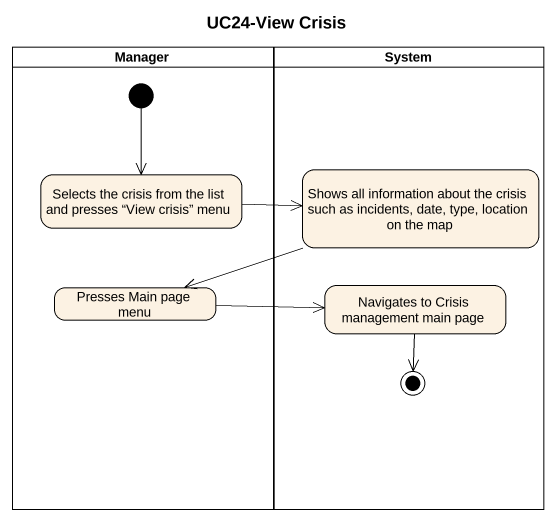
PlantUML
@startuml
title UC24-View Crisis
hide empty description
state Manager <<partition>> {
  state "Selects the crisis from the list and presses “View crisis” menu" as Selects_the_crisis_from_the
  state "Presses Main page menu" as Presses_Main_page_menu
  [*] --> Selects_the_crisis_from_the
}
state System <<partition>> {
  state "Shows all information about the crisis such as incidents, date, type, location on the map" as Shows_all_information_about
  state "Navigates to Crisis management main page" as Navigates_to_Crisis
  Navigates_to_Crisis --> [*]
}
Selects_the_crisis_from_the -right-> Shows_all_information_about
Shows_all_information_about -left-> Presses_Main_page_menu
Presses_Main_page_menu -right-> Navigates_to_Crisis
@enduml
